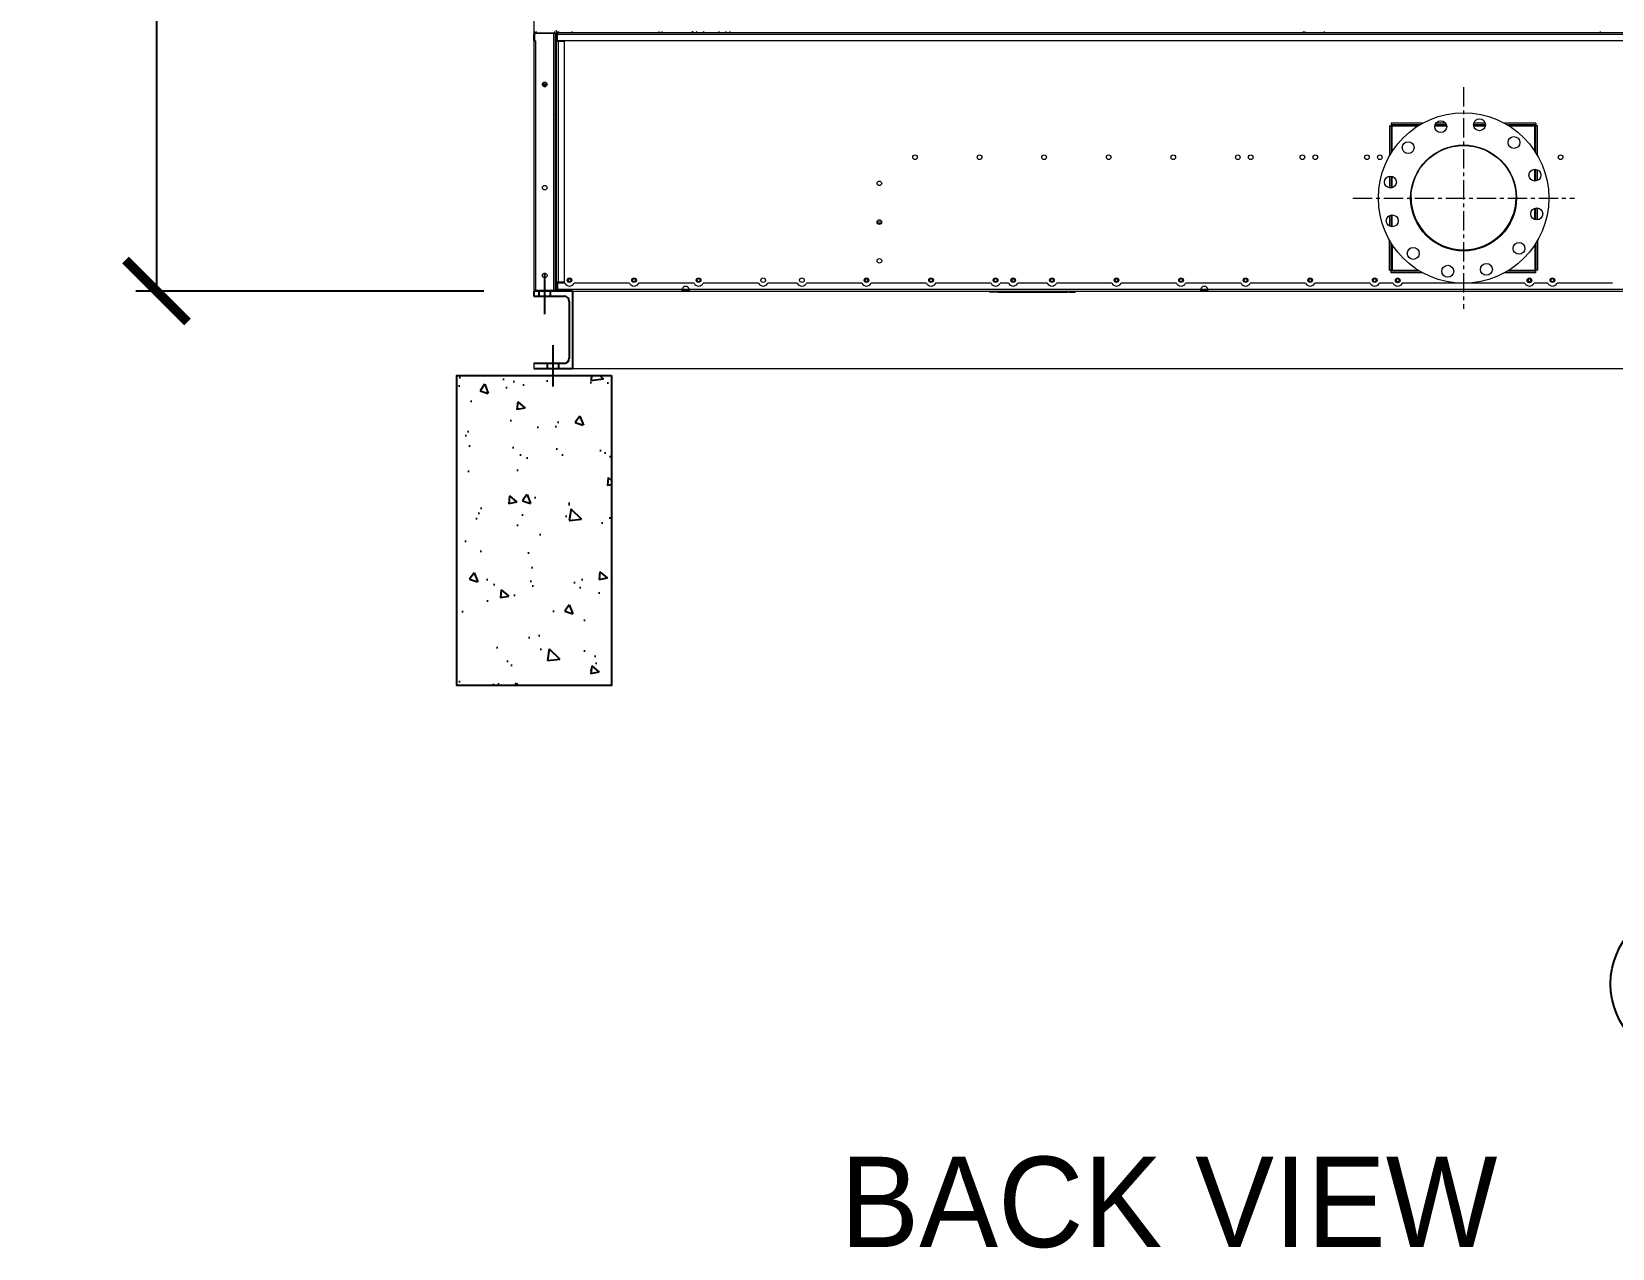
# Model space of a CAD drawing. Header units: millimetres. Extents: x 2113 to 34376, y 2901 to 25715.
# Drawn here: x 22218 to 25278, y 9010 to 11365 of the extents above; entities that cross this region are included whole.
import ezdxf
from ezdxf.enums import TextEntityAlignment as Align

# ---------------------------------------------------------------- set-up
doc = ezdxf.new("R2010")
doc.units = ezdxf.units.MM
doc.linetypes.add('CENTER', pattern=[2, 1.25, -0.25, 0.25, -0.25])
doc.linetypes.add('CENTERX2', pattern=[4, 2.5, -0.5, 0.5, -0.5])
for name, color, linetype in [('center', 1, 'CENTER'), ('냉각탑_dim', 1, 'Continuous'), ('냉각탑_text', 3, 'Continuous')]:
    doc.layers.add(name, color=color, linetype=linetype)
doc.styles.add('HY울릉도L', font='')
doc.styles.add('돋움', font='Dotum.ttf')
doc.styles.get('HY울릉도L').set_extended_font_data('HY울릉도L')
doc.dimstyles.new('성지DIM', dxfattribs={"dimtxt": 3.5, "dimasz": 3, "dimexe": 1, "dimexo": 2.5, "dimgap": 2, "dimtad": 1, "dimdec": 0, "dimzin": 3, "dimdsep": 46, "dimtxsty": 'HY울릉도L', "dimblk": 'ARCHTICK', "dimcen": -2, "dimclrd": 256, "dimclre": 256, "dimclrt": 7, "dimadec": 0, "dimazin": 0, "dimtfac": 1, "dimtdec": 0, "dimtofl": 0, "dimtmove": 0, "dimatfit": 3, "dimfxl": 1, "dimtolj": 1, "dimtzin": 0, "dimlwe": -1, "dimarcsym": 0})

# ---------------------------------------------------------------- blocks, each defined once
blk = doc.blocks.new('_ArchTick')
at = {"color": 0, "linetype": 'ByBlock', "const_width": 0.15}
blk.add_lwpolyline([(-0.5, -0.5), (0.5, 0.5)], dxfattribs=at)
blk = doc.blocks.new('*D489')
at = {"layer": 'Defpoints', "color": 0, "transparency": 16777216}
for p in [(23193.3, 14463.1), (22459.4, 10863.1), (23193.3, 10863.1)]:
    blk.add_point(p, dxfattribs=at)
at = {"layer": '냉각탑_dim', "transparency": 16777216}
for p, q in [((23093.3, 14463.1), (22419.4, 14463.1)), ((23093.3, 10863.1), (22419.4, 10863.1))]:
    blk.add_line(p, q, dxfattribs=at)
at = {"layer": '냉각탑_dim', "lineweight": -2, "transparency": 16777216}
blk.add_line((22459.4, 14463.1), (22459.4, 10863.1), dxfattribs=at)
at = {"layer": '냉각탑_dim', "lineweight": -2, "transparency": 16777216, "xscale": 120, "yscale": 120, "zscale": 120}
for p, rotation in [((22459.4, 14463.1), 90), ((22459.4, 10863.1), 270)]:
    blk.add_blockref('_ArchTick', p, dxfattribs=dict(at, rotation=rotation))
at = {"layer": '냉각탑_dim', "color": 7, "transparency": 16777216, "insert": (22309.4, 12663.1), "char_height": 140, "attachment_point": 5, "rotation": 90, "style": 'HY울릉도L'}
blk.add_mtext('\\A1;3600', dxfattribs=at)
blk = doc.blocks.new('2')
at = {"color": 7, "lineweight": 20, "ltscale": 0.44375}
blk.add_line((23189.9, 12329.3), (23189.9, 11264.3), dxfattribs=at)
at = {"color": 7, "lineweight": 20, "ltscale": 0.004833}
for p, q in [((23189.9, 11348.1), (23189.9, 11359.7)), ((23235.6, 11348.1), (23235.6, 11359.7)), ((23248.9, 11346.1), (23237.3, 11346.1)), ((23235.6, 10878.1), (23235.6, 10866.5)), ((23248.9, 10880.1), (23237.3, 10880.1)), ((24085.4, 10861.1), (24073.8, 10861.1)), ((24225.4, 10861.1), (24237, 10861.1))]:
    blk.add_line(p, q, dxfattribs=at)
at = {"color": 7, "lineweight": 20, "ltscale": 0.000958937}
blk.add_line((23191.9, 11362.8), (23191.9, 11365.1), dxfattribs=at)
at = {"color": 7, "lineweight": 20, "ltscale": 0.005875}
for p, q in [((23191.9, 11347.3), (23191.9, 11361.4)), ((23233.9, 11360.2), (23233.9, 11346.1)), ((23233.9, 10880.1), (23233.9, 10866))]:
    blk.add_line(p, q, dxfattribs=at)
at = {"color": 7, "lineweight": 20, "ltscale": 0.01525}
for p, q in [((23228.5, 11361.4), (23191.9, 11361.4)), ((23228.5, 10863.1), (23191.9, 10863.1))]:
    blk.add_line(p, q, dxfattribs=at)
at = {"color": 7, "lineweight": 20, "ltscale": 0.014667}
for p, q in [((23193.3, 11363.1), (23228.5, 11363.1)), ((23193.3, 10864.8), (23228.5, 10864.8))]:
    blk.add_line(p, q, dxfattribs=at)
at = {"color": 7, "lineweight": 20, "ltscale": 0.000834157}
blk.add_line((23195.3, 11363.1), (23195.3, 11365.1), dxfattribs=at)
at = {"color": 7, "lineweight": 20, "ltscale": 0.000708334}
blk.add_line((23228.5, 11361.4), (23228.5, 11363.1), dxfattribs=at)
at = {"color": 7, "lineweight": 20, "ltscale": 0.001131}
for p, q in [((23231.2, 11361.4), (23228.5, 11361.4)), ((23231.2, 10864.8), (23228.5, 10864.8))]:
    blk.add_line(p, q, dxfattribs=at)
at = {"color": 7, "lineweight": 20, "ltscale": 0.206917}
blk.add_line((23228.5, 10864.8), (23228.5, 11361.4), dxfattribs=at)
at = {"color": 7, "lineweight": 20, "ltscale": 0.000414935}
for p, q in [((23230.2, 11361.4), (23230.9, 11362.1)), ((23232.9, 11016.1), (23232.2, 11016.8)), ((23230.2, 10864.8), (23230.9, 10864.1))]:
    blk.add_line(p, q, dxfattribs=at)
at = {"color": 7, "lineweight": 20, "ltscale": 0.00126}
blk.add_line((23230.5, 11362.5), (23230.5, 11365.5), dxfattribs=at)
at = {"color": 7, "lineweight": 20, "ltscale": 2.54818e-05}
blk.add_line((23231.9, 11359.8), (23231.9, 11359.7), dxfattribs=at)
at = {"color": 7, "lineweight": 20, "ltscale": 0.2055}
blk.add_line((23231.9, 10866.5), (23231.9, 11359.7), dxfattribs=at)
at = {"color": 7, "lineweight": 20, "ltscale": 0.002815}
blk.add_line((23233.9, 11361.1), (23233.9, 11367.9), dxfattribs=at)
at = {"color": 7, "lineweight": 20, "ltscale": 0.000708333}
for p, q in [((23235.6, 11361.1), (23233.9, 11361.1)), ((23235.6, 11360.2), (23233.9, 11360.2)), ((23191.9, 10864.8), (23191.9, 10863.1)), ((23228.5, 10864.8), (23228.5, 10863.1)), ((23235.6, 10866), (23233.9, 10866)), ((23235.6, 10865.1), (23233.9, 10865.1))]:
    blk.add_line(p, q, dxfattribs=at)
at = {"color": 7, "lineweight": 20, "ltscale": 0.000375}
for p, q in [((23233.9, 11360.2), (23233.9, 11361.1)), ((23233.9, 10866), (23233.9, 10865.1))]:
    blk.add_line(p, q, dxfattribs=at)
at = {"color": 7, "lineweight": 20}
for p, q in [((26744.2, 11363.1), (23235.6, 11363.1)), ((26744.2, 11359.7), (23235.6, 11359.7)), ((24058.4, 11348.1), (26007.4, 11348.1)), ((23267.5, 10863.1), (26712.3, 10863.1))]:
    blk.add_line(p, q, dxfattribs=at)
at = {"color": 7, "lineweight": 20, "ltscale": 0.001417}
for p, q in [((23235.6, 11363.1), (23235.6, 11359.7)), ((23237.3, 11346.1), (23233.9, 11346.1)), ((23193.3, 10864.8), (23189.9, 10864.8)), ((23237.3, 10880.1), (23233.9, 10880.1)), ((23235.6, 10863.1), (23235.6, 10866.5))]:
    blk.add_line(p, q, dxfattribs=at)
at = {"color": 7, "lineweight": 20, "ltscale": 0.000881921}
blk.add_line((23235.9, 11363.1), (23235.9, 11365.2), dxfattribs=at)
at = {"color": 7, "lineweight": 20, "ltscale": 0.000833333}
for p, q in [((23237.3, 11365.1), (23237.3, 11363.1)), ((23263.9, 11363.1), (23263.9, 11365.1)), ((23191.9, 11348.1), (23189.9, 11348.1)), ((23191.9, 11347.3), (23189.9, 11347.3)), ((23189.9, 11347.3), (23191.9, 11347.3)), ((23235.9, 11346.1), (23233.9, 11346.1)), ((23235.9, 11346.1), (23235.9, 11348.1)), ((23237.3, 11348.1), (23237.3, 11346.1)), ((24849.9, 11184.6), (24849.9, 11182.6)), ((24851.9, 11182.6), (24849.9, 11182.6)), ((24849.9, 11182.6), (24851.9, 11182.6)), ((25129.9, 11182.6), (25127.9, 11182.6)), ((25129.9, 11182.6), (25127.9, 11182.6)), ((25129.9, 11184.6), (25129.9, 11182.6)), ((23233.9, 11009.9), (23231.9, 11009.9)), ((23233.9, 11008.1), (23231.9, 11008.1)), ((24849.9, 10901.6), (24849.9, 10903.6)), ((24851.9, 10903.6), (24849.9, 10903.6)), ((24849.9, 10903.6), (24851.9, 10903.6)), ((25129.9, 10903.6), (25127.9, 10903.6)), ((25129.9, 10903.6), (25127.9, 10903.6)), ((25129.9, 10901.6), (25129.9, 10903.6)), ((23237.3, 10880.1), (23237.3, 10878.1)), ((23477.2, 10865.1), (23477.2, 10863.1)), ((23490.7, 10865.1), (23490.7, 10863.1)), ((24481.2, 10865.1), (24481.2, 10863.1)), ((24494.7, 10865.1), (24494.7, 10863.1)), ((24085.4, 10861.1), (24085.4, 10863.1)), ((24225.4, 10861.1), (24225.4, 10863.1))]:
    blk.add_line(p, q, dxfattribs=at)
at = {"color": 7, "lineweight": 20, "ltscale": 0.00083243}
for p, q in [((23432.7, 11363.1), (23432.7, 11365.1)), ((23432.8, 11363.1), (23432.8, 11365.1)), ((23438, 11363.1), (23438, 11365.1))]:
    blk.add_line(p, q, dxfattribs=at)
at = {"color": 7, "lineweight": 20, "ltscale": 0.00121}
for p, q in [((23496.8, 11365.1), (23494.7, 11363.1)), ((23498.1, 11365.1), (23496, 11363.1)), ((23505.6, 11365.1), (23503.5, 11363.1)), ((23517.7, 11363.1), (23519.9, 11365.1)), ((23548.9, 11365.1), (23546.8, 11363.1)), ((23561, 11363.1), (23563.1, 11365.1)), ((23568.6, 11363.1), (23570.7, 11365.1))]:
    blk.add_line(p, q, dxfattribs=at)
at = {"color": 7, "lineweight": 20, "ltscale": 0.000832431}
for p, q in [((24680.2, 11363.1), (24680.2, 11365.1)), ((24683, 11363.1), (24683, 11365.1))]:
    blk.add_line(p, q, dxfattribs=at)
at = {"color": 7, "lineweight": 20, "ltscale": 0.000833334}
for p, q in [((24720.2, 11365.1), (24720.2, 11363.1)), ((25254.2, 11365.1), (25254.2, 11363.1)), ((23235.9, 10878.1), (23235.9, 10880.1))]:
    blk.add_line(p, q, dxfattribs=at)
at = {"color": 7, "lineweight": 20, "ltscale": 0.201042}
for p, q in [((23189.9, 11347.3), (23189.9, 10864.8)), ((23193.3, 11347.3), (23193.3, 10864.8))]:
    blk.add_line(p, q, dxfattribs=at)
at = {"color": 7, "lineweight": 20, "ltscale": 0.000583333}
blk.add_line((23193.3, 11347.3), (23191.9, 11347.3), dxfattribs=at)
at = {"color": 7, "lineweight": 20, "ltscale": 0.194167}
for p, q in [((23233.9, 10880.1), (23233.9, 11346.1)), ((23237.3, 10880.1), (23237.3, 11346.1)), ((23248.9, 11346.1), (23248.9, 10880.1))]:
    blk.add_line(p, q, dxfattribs=at)
at = {"color": 7, "lineweight": 20, "ltscale": 0.307}
blk.add_line((23235.6, 11348.1), (24058.4, 11348.1), dxfattribs=at)
at = {"color": 7, "lineweight": 20, "ltscale": 0.003735}
blk.add_line((23215.4, 11262.7), (23206.4, 11262.7), dxfattribs=at)
at = {"color": 7, "lineweight": 20, "ltscale": 0.003614}
blk.add_line((23206.6, 11264.3), (23215.3, 11264.3), dxfattribs=at)
at = {"color": 7, "lineweight": 20, "ltscale": 0.003172}
blk.add_line((23214.7, 11260.7), (23207.1, 11260.7), dxfattribs=at)
at = {"color": 7, "lineweight": 20, "ltscale": 0.001718}
blk.add_line((23208.9, 11259.1), (23213, 11259.1), dxfattribs=at)
at = {"color": 7, "lineweight": 20, "ltscale": 0.053167}
blk.add_line((23231.9, 11077.9), (23231.9, 11205.5), dxfattribs=at)
at = {"color": 7, "lineweight": 20, "ltscale": 0.000833118}
blk.add_line((23231.9, 11205.5), (23233.9, 11205.5), dxfattribs=at)
at = {"color": 7, "lineweight": 20, "ltscale": 0.023972}
for p, q in [((24846.7, 11182.6), (24846.7, 11125.1)), ((25133.1, 11125.1), (25133.1, 11182.6)), ((24846.7, 10903.6), (24846.7, 10961.2)), ((25133.1, 10961.2), (25133.1, 10903.6))]:
    blk.add_line(p, q, dxfattribs=at)
at = {"color": 7, "lineweight": 20, "ltscale": 0.001333}
for p, q in [((24846.7, 11182.6), (24849.9, 11182.6)), ((24849.9, 11187.8), (24849.9, 11184.6)), ((25129.9, 11187.8), (25129.9, 11184.6)), ((25133.1, 11182.6), (25129.9, 11182.6)), ((24846.7, 10903.6), (24849.9, 10903.6)), ((24849.9, 10898.4), (24849.9, 10901.6)), ((25133.1, 10903.6), (25129.9, 10903.6)), ((25129.9, 10898.4), (25129.9, 10901.6))]:
    blk.add_line(p, q, dxfattribs=at)
at = {"color": 7, "lineweight": 20, "ltscale": 0.025296}
for p, q in [((24910.6, 11187.8), (24849.9, 11187.8)), ((25129.9, 11187.8), (25069.2, 11187.8)), ((24910.6, 10898.4), (24849.9, 10898.4)), ((25129.9, 10898.4), (25069.2, 10898.4))]:
    blk.add_line(p, q, dxfattribs=at)
at = {"color": 7, "lineweight": 20, "ltscale": 0.022971}
for p, q in [((24905, 11184.6), (24849.9, 11184.6)), ((25129.9, 11184.6), (25074.8, 11184.6)), ((24905, 10901.6), (24849.9, 10901.6)), ((25129.9, 10901.6), (25074.8, 10901.6))]:
    blk.add_line(p, q, dxfattribs=at)
at = {"color": 7, "lineweight": 20, "ltscale": 0.021741}
for p, q in [((24849.9, 11182.6), (24849.9, 11130.5)), ((25129.9, 11130.5), (25129.9, 11182.6)), ((24849.9, 10903.6), (24849.9, 10955.8)), ((25129.9, 10955.8), (25129.9, 10903.6))]:
    blk.add_line(p, q, dxfattribs=at)
at = {"color": 7, "lineweight": 20, "ltscale": 0.020784}
for p, q in [((24851.9, 11182.6), (24901.8, 11182.6)), ((25078, 11182.6), (25127.9, 11182.6)), ((24851.9, 10903.6), (24901.8, 10903.6)), ((25078, 10903.6), (25127.9, 10903.6))]:
    blk.add_line(p, q, dxfattribs=at)
at = {"color": 7, "lineweight": 20, "ltscale": 0.020438}
for p, q in [((24851.9, 11133.6), (24851.9, 11182.6)), ((25127.9, 11133.6), (25127.9, 11182.6)), ((24851.9, 10952.7), (24851.9, 10903.6)), ((25127.9, 10952.7), (25127.9, 10903.6))]:
    blk.add_line(p, q, dxfattribs=at)
at = {"color": 7, "lineweight": 20, "ltscale": 0.009512}
blk.add_line((24934.3, 11182.6), (24957.1, 11182.6), dxfattribs=at)
at = {"color": 7, "lineweight": 20, "ltscale": 0.009154}
blk.add_line((24956.7, 11184.6), (24934.7, 11184.6), dxfattribs=at)
at = {"color": 7, "lineweight": 20, "ltscale": 0.007846}
blk.add_line((24955.1, 11187.8), (24936.3, 11187.8), dxfattribs=at)
at = {"color": 7, "lineweight": 20, "ltscale": 0.009582}
blk.add_line((25032.2, 11184.6), (25009.2, 11184.6), dxfattribs=at)
at = {"color": 7, "lineweight": 20, "ltscale": 0.009406}
blk.add_line((25009.4, 11182.6), (25032, 11182.6), dxfattribs=at)
at = {"color": 7, "lineweight": 20, "ltscale": 0.009251}
blk.add_line((25031.8, 11187.8), (25009.6, 11187.8), dxfattribs=at)
at = {"color": 7, "lineweight": 20, "ltscale": 0.009501}
for p, q in [((24846.7, 11085.3), (24846.7, 11062.5)), ((25133.1, 11001), (25133.1, 11023.8))]:
    blk.add_line(p, q, dxfattribs=at)
at = {"color": 7, "lineweight": 20, "ltscale": 0.009478}
for p, q in [((24849.9, 11085.3), (24849.9, 11062.5)), ((25129.9, 11001), (25129.9, 11023.7))]:
    blk.add_line(p, q, dxfattribs=at)
at = {"color": 7, "lineweight": 20, "ltscale": 0.009074}
for p, q in [((24851.9, 11063), (24851.9, 11084.8)), ((25127.9, 11001.5), (25127.9, 11023.3))]:
    blk.add_line(p, q, dxfattribs=at)
at = {"color": 7, "lineweight": 20, "ltscale": 0.009583}
for p, q in [((25127.9, 11075.8), (25127.9, 11098.8)), ((24851.9, 10987.4), (24851.9, 11010.4))]:
    blk.add_line(p, q, dxfattribs=at)
at = {"color": 7, "lineweight": 20, "ltscale": 0.009451}
for p, q in [((25129.9, 11076), (25129.9, 11098.7)), ((24849.9, 11010.3), (24849.9, 10987.6))]:
    blk.add_line(p, q, dxfattribs=at)
at = {"color": 7, "lineweight": 20, "ltscale": 0.008588}
for p, q in [((25133.1, 11077), (25133.1, 11097.6)), ((24846.7, 11009.2), (24846.7, 10988.6))]:
    blk.add_line(p, q, dxfattribs=at)
at = {"color": 7, "lineweight": 20, "ltscale": 0.000833254}
blk.add_line((23233.9, 11077.9), (23231.9, 11077.9), dxfattribs=at)
at = {"color": 7, "lineweight": 20, "ltscale": 0.000547189}
blk.add_line((23233.2, 11016.8), (23231.9, 11016.8), dxfattribs=at)
at = {"color": 7, "lineweight": 20, "ltscale": 0.000834193}
blk.add_line((23231.9, 11013.1), (23233.9, 11013.1), dxfattribs=at)
at = {"color": 7, "lineweight": 20, "ltscale": 0.000832799}
blk.add_line((23231.9, 11008.1), (23233.9, 11008.1), dxfattribs=at)
at = {"color": 7, "lineweight": 20, "ltscale": 0.003726}
blk.add_line((23854.4, 10997), (23863.3, 10997), dxfattribs=at)
at = {"color": 7, "lineweight": 20, "ltscale": 0.002875}
blk.add_line((23855.4, 10993.6), (23862.3, 10993.6), dxfattribs=at)
at = {"color": 1, "linetype": 'CENTERX2', "ltscale": 50}
blk.add_line((23210.9, 10818.1), (23210.9, 10898.1), dxfattribs=at)
at = {"color": 7, "lineweight": 20, "ltscale": 0.000834328}
blk.add_line((23231.9, 10868.1), (23233.9, 10868.1), dxfattribs=at)
at = {"color": 7, "lineweight": 20, "ltscale": 2.38284e-05}
blk.add_line((23231.9, 10866.5), (23231.9, 10866.5), dxfattribs=at)
at = {"color": 7, "lineweight": 20, "ltscale": 0.000837638}
blk.add_line((23233.9, 10866.3), (23231.9, 10866.3), dxfattribs=at)
at = {"color": 7, "lineweight": 20, "ltscale": 0.000128159}
blk.add_line((23234.2, 10880.1), (23233.9, 10880.1), dxfattribs=at)
at = {"color": 7, "lineweight": 20, "ltscale": 0.005987}
blk.add_line((23250, 10878.1), (23235.6, 10878.1), dxfattribs=at)
at = {"color": 7, "lineweight": 20, "ltscale": 0.100609}
blk.add_line((23235.6, 10866.5), (23477.1, 10866.5), dxfattribs=at)
at = {"color": 7, "lineweight": 20, "ltscale": 0.044641}
for p, q in [((23375, 10878.1), (23267.8, 10878.1)), ((23500, 10878.1), (23392.8, 10878.1)), ((23625, 10878.1), (23517.8, 10878.1)), ((23825, 10878.1), (23717.8, 10878.1)), ((23950, 10878.1), (23842.8, 10878.1)), ((24075, 10878.1), (23967.8, 10878.1)), ((24309, 10878.1), (24201.8, 10878.1)), ((24434, 10878.1), (24326.8, 10878.1)), ((24559, 10878.1), (24451.8, 10878.1)), ((24684, 10878.1), (24576.8, 10878.1)), ((24809, 10878.1), (24701.8, 10878.1)), ((25278, 10878.1), (25170.8, 10878.1))]:
    blk.add_line(p, q, dxfattribs=at)
at = {"color": 7, "lineweight": 20, "ltscale": 0.005698}
for p, q in [((23477.1, 10866.5), (23490.8, 10866.5)), ((24481.1, 10866.5), (24494.8, 10866.5))]:
    blk.add_line(p, q, dxfattribs=at)
at = {"color": 7, "lineweight": 20, "ltscale": 0.005614}
for p, q in [((23477.2, 10865.1), (23490.7, 10865.1)), ((24481.2, 10865.1), (24494.7, 10865.1)), ((23477.2, 10863.1), (23490.7, 10863.1)), ((24481.2, 10863.1), (24494.7, 10863.1))]:
    blk.add_line(p, q, dxfattribs=at)
at = {"color": 7, "lineweight": 20, "ltscale": 0.412635}
blk.add_line((23490.8, 10866.5), (24481.1, 10866.5), dxfattribs=at)
at = {"color": 7, "lineweight": 20, "ltscale": 0.023808}
for p, q in [((23700, 10878.1), (23642.8, 10878.1)), ((24184, 10878.1), (24126.8, 10878.1))]:
    blk.add_line(p, q, dxfattribs=at)
at = {"color": 7, "lineweight": 20, "ltscale": 0.006725}
blk.add_line((24109, 10878.1), (24092.8, 10878.1), dxfattribs=at)
at = {"color": 7, "lineweight": 20, "ltscale": 0.171731}
for p, q in [((24494.8, 10866.5), (25072.9, 10866.5)), ((25072.9, 10866.5), (25485.1, 10866.5))]:
    blk.add_line(p, q, dxfattribs=at)
at = {"color": 7, "lineweight": 20, "ltscale": 0.0111}
for p, q in [((24853.5, 10878.1), (24826.8, 10878.1)), ((25153, 10878.1), (25126.3, 10878.1))]:
    blk.add_line(p, q, dxfattribs=at)
at = {"color": 7, "lineweight": 20, "ltscale": 1.93507e-05}
for p, q in [((24862.4, 10872.6), (24862.4, 10872.6)), ((25117.4, 10872.6), (25117.4, 10872.6))]:
    blk.add_line(p, q, dxfattribs=at)
at = {"color": 7, "lineweight": 20, "ltscale": 0.007604}
for p, q in [((24889.6, 10878.1), (24871.3, 10878.1)), ((25108.5, 10878.1), (24889.6, 10878.1))]:
    blk.add_line(p, q, dxfattribs=at)
at = {"lineweight": 20}
blk.add_line((23262.9, 10863.1), (23189.9, 10863.1), dxfattribs=at)
at = {"color": 7, "lineweight": 25, "ltscale": 0.008333}
blk.add_line((23189.9, 10863.1), (23189.9, 10853.1), dxfattribs=at)
at = {"color": 7, "lineweight": 25, "ltscale": 0.125}
for p, q in [((23264.9, 10863.1), (23189.9, 10863.1)), ((23189.9, 10713.1), (23264.9, 10713.1))]:
    blk.add_line(p, q, dxfattribs=at)
at = {"color": 7, "lineweight": 25, "ltscale": 0.05125}
for p, q in [((23189.9, 10853.1), (23248.4, 10853.1)), ((23248.4, 10723.1), (23189.9, 10723.1))]:
    blk.add_line(p, q, dxfattribs=at)
at = {"color": 7, "lineweight": 20, "ltscale": 0.280701}
blk.add_line((23191.3, 10863.1), (23226.5, 10863.1), dxfattribs=at)
for p, q in [((23199.9, 10853.1), (23199.9, 10863.1)), ((23221.9, 10853.1), (23221.9, 10863.1)), ((23216.4, 10713.1), (23216.4, 10723.1)), ((23238.4, 10713.1), (23238.4, 10723.1))]:
    blk.add_line(p, q)
at = {"color": 7, "lineweight": 20, "ltscale": 0.002932}
blk.add_line((23228.6, 10863.1), (23235.6, 10863.1), dxfattribs=at)
at = {"color": 7, "lineweight": 20, "ltscale": 0.100651}
blk.add_line((23235.6, 10863.1), (23477.2, 10863.1), dxfattribs=at)
at = {"color": 7, "lineweight": 20, "ltscale": 0.004083}
blk.add_line((23257.7, 10863.1), (23267.5, 10863.1), dxfattribs=at)
at = {"color": 7, "lineweight": 25, "ltscale": 0.091667}
blk.add_line((23258.4, 10843.1), (23258.4, 10733.1), dxfattribs=at)
at = {"ltscale": 25}
blk.add_line((23264.9, 10863.1), (23264.9, 10713.1), dxfattribs=at)
at = {"color": 7, "lineweight": 20, "ltscale": 0.412719}
blk.add_line((23490.7, 10863.1), (24481.2, 10863.1), dxfattribs=at)
at = {"color": 7, "lineweight": 20, "ltscale": 0.000833651}
for p, q in [((24087.4, 10861.1), (24087.4, 10863.1)), ((24223.4, 10861.1), (24223.4, 10863.1))]:
    blk.add_line(p, q, dxfattribs=at)
at = {"color": 7, "lineweight": 20, "ltscale": 0.056667}
blk.add_line((24087.4, 10861.1), (24223.4, 10861.1), dxfattribs=at)
at = {"color": 7, "lineweight": 20, "ltscale": 0.17433}
for p, q in [((24494.7, 10863.1), (24913, 10863.1)), ((25066.8, 10863.1), (25485.2, 10863.1))]:
    blk.add_line(p, q, dxfattribs=at)
at = {"color": 7, "lineweight": 20, "ltscale": 0.008888}
blk.add_line((24948.5, 10863.1), (24969.8, 10863.1), dxfattribs=at)
at = {"color": 7, "lineweight": 20, "ltscale": 0.006961}
blk.add_line((25025.8, 10863.1), (25042.5, 10863.1), dxfattribs=at)
at = {"color": 7, "lineweight": 15, "ltscale": 0.0625}
blk.add_line((23189.9, 10723.1), (23189.9, 10713.1), dxfattribs=at)
at = {"lineweight": 5}
blk.add_line((23264.9, 10713.1), (26714.9, 10713.1), dxfattribs=at)
at = {"color": 7, "lineweight": 20}
for centre, radius in [((23210.9, 11263.1), 4.5), ((24989.9, 11043.1), 165), ((24945.7, 11181.2), 11.5), ((25020.7, 11184.8), 11.5), ((24882.6, 11140.6), 11.5), ((24989.9, 11043.1), 102.5), ((24989.9, 11043.1), 101.8), ((25087.4, 11150.5), 11.5), ((23927.8, 11122), 4.5), ((24052.8, 11122), 4.5), ((24177.8, 11122), 4.5), ((24302.8, 11122), 4.5), ((24427.8, 11122), 4.5), ((24552.8, 11122), 4.5), ((24577.8, 11122), 4.5), ((24677.8, 11122), 4.5), ((24702.8, 11122), 4.5), ((24802.8, 11122), 4.5), ((24827.8, 11122), 4.5), ((25177.8, 11122), 4.5), ((24848.2, 11073.9), 11.5), ((25128, 11087.3), 11.5), ((23210.9, 11063.1), 4.5), ((23858.8, 11071.5), 4.5), ((25131.6, 11012.4), 11.5), ((23858.8, 10996.5), 4.5), ((24851.8, 10998.9), 11.5), ((25097.2, 10945.6), 11.5), ((23858.8, 10921.5), 4.5), ((24892.4, 10935.8), 11.5), ((23210.9, 10893.1), 4.5), ((24959.2, 10901.4), 11.5), ((25034.1, 10905), 11.5), ((23258.9, 10884.1), 4.5), ((23258.9, 10884.1), 3), ((23383.9, 10884.1), 4.5), ((23383.9, 10884.1), 3), ((23508.9, 10884.1), 4.5), ((23508.9, 10884.1), 3), ((23633.9, 10884.1), 4.5), ((23708.9, 10884.1), 4.5), ((23833.9, 10884.1), 4.5), ((23833.9, 10884.1), 3), ((23958.9, 10884.1), 4.5), ((23958.9, 10884.1), 3), ((24083.9, 10884.1), 4.5), ((24083.9, 10884.1), 3), ((24117.9, 10884.1), 4.5), ((24117.9, 10884.1), 3), ((24192.9, 10884.1), 4.5), ((24192.9, 10884.1), 3), ((24317.9, 10884.1), 4.5), ((24317.9, 10884.1), 3), ((24442.9, 10884.1), 4.5), ((24442.9, 10884.1), 3), ((24567.9, 10884.1), 4.5), ((24567.9, 10884.1), 3), ((24692.9, 10884.1), 4.5), ((24692.9, 10884.1), 3), ((24817.9, 10884.1), 4.5), ((24817.9, 10884.1), 3), ((24862.4, 10883.6), 4.5), ((24862.4, 10884.1), 3), ((25117.4, 10883.6), 4.5), ((25117.4, 10884.1), 3), ((25161.9, 10884.1), 4.5), ((25161.9, 10884.1), 3)]:
    blk.add_circle(centre, radius, dxfattribs=at)
for centre, radius, start, end in [((23193.3, 11359.7), 3.4, 90, 180), ((23228.5, 11359.7), 3.4, 0, 90), ((23191.1, 11265.5), 1.2, 180, 180.7349), ((23191.1, 11257.9), 1.2, 179.2651, 180), ((23230.5, 11018.5), 3.4, 294.3157, 359.0524), ((24989.9, 11044.6), 101.8, 180.4178, 359.5731), ((23193.3, 10866.5), 3.4, 210, 245.6841), ((23228.5, 10866.5), 3.4, 270, 0), ((23237.3, 10866.5), 3.4, 204.3161, 239.9997), ((23258.9, 10882.6), 10, 206.7437, 333.2563), ((23383.9, 10882.6), 10, 206.7437, 333.2563), ((23493.5, 10864.2), 16.6, 171.9124, 179.4428), ((23483.9, 10865), 7, 12.3734, 167.6266), ((23474.3, 10864.2), 16.6, 0.5572, 8.0877), ((23508.9, 10882.6), 10, 206.7437, 333.2563), ((23633.9, 10882.6), 10, 206.7437, 333.2563), ((23708.9, 10882.6), 10, 206.7437, 333.2563), ((23833.9, 10882.6), 10, 206.7437, 333.2563), ((23958.9, 10882.6), 10, 206.7437, 333.2563), ((24083.9, 10882.6), 10, 206.7437, 333.2563), ((24117.9, 10882.6), 10, 206.7437, 333.2563), ((24192.9, 10882.6), 10, 206.7437, 333.2563), ((24317.9, 10882.6), 10, 206.7437, 333.2563), ((24442.9, 10882.6), 10, 206.7437, 333.2563), ((24497.5, 10864.2), 16.6, 171.9124, 179.4428), ((24487.9, 10865), 7, 12.3734, 167.6266), ((24478.3, 10864.2), 16.6, 0.5572, 8.0877), ((24567.9, 10882.6), 10, 206.7437, 333.2563), ((24692.9, 10882.6), 10, 206.7437, 333.2563), ((24817.9, 10882.6), 10, 206.7437, 333.2563), ((24862.4, 10882.6), 10, 206.7437, 333.2563), ((24862.4, 10883.1), 4.5, 3.185, 176.8155), ((25117.4, 10882.6), 10, 206.7437, 333.2563), ((25117.4, 10883.1), 4.5, 3.185, 176.8155), ((25161.9, 10882.6), 10, 206.7437, 333.2563), ((24073.8, 10864.5), 3.4, 204.3017, 270), ((24073.8, 10864.5), 1.4, 268.112, 270), ((24237, 10864.5), 3.4, 270, 335.6983), ((24237, 10864.5), 1.4, 270, 271.888)]:
    blk.add_arc(centre, radius, start, end, dxfattribs=at)
at = {"color": 7, "lineweight": 25}
for centre, start, end in [((23248.4, 10843.1), 0, 90), ((23248.4, 10733.1), 270, 0)]:
    blk.add_arc(centre, 10, start, end, dxfattribs=at)
at = {"color": 7, "lineweight": 20}
for points in [[(23231.2, 11361.4), (23231.5, 11361.1), (23231.7, 11360.8), (23231.8, 11360.4), (23231.9, 11360.1), (23231.9, 11359.7)], [(23233.2, 11016.8), (23233.5, 11017.2), (23233.7, 11017.5), (23233.8, 11017.8), (23233.9, 11018.2), (23233.9, 11018.5)], [(23231.2, 10864.8), (23231.5, 10865.2), (23231.7, 10865.5), (23231.8, 10865.8), (23231.9, 10866.2), (23231.9, 10866.5)], [(23477.2, 10865.1), (23477.1, 10865.1), (23477.1, 10865.2), (23477, 10865.2), (23477, 10865.3), (23477, 10865.3)], [(23490.9, 10865.3), (23490.9, 10865.3), (23490.8, 10865.2), (23490.8, 10865.2), (23490.7, 10865.1), (23490.7, 10865.1)], [(24481.2, 10865.1), (24481.1, 10865.1), (24481.1, 10865.2), (24481, 10865.2), (24481, 10865.3), (24481, 10865.3)], [(24494.9, 10865.3), (24494.9, 10865.3), (24494.8, 10865.2), (24494.8, 10865.2), (24494.7, 10865.1), (24494.7, 10865.1)]]:
    blk.add_open_spline(points, degree=5, dxfattribs=at)
for points, knots in [([(23231.9, 11205.5), (23231.9, 11205.4), (23231.9, 11205.3), (23232, 11205.2), (23232.3, 11205), (23232.8, 11204.8), (23233.1, 11204.6), (23233.5, 11204.5), (23233.9, 11204.3)], [0, 0, 0, 0, 0, 0, 2.033975, 2.033975, 2.033975, 5.485293, 5.485293, 5.485293, 5.485293, 5.485293, 5.485293]), ([(23477.2, 10863.1), (23477.1, 10863.1), (23477.1, 10863.2), (23477, 10863.3), (23477, 10863.5), (23476.9, 10863.9), (23476.9, 10864), (23476.9, 10864.2), (23476.9, 10864.4)], [0, 0, 0, 0, 0, 0, 3.009, 3.009, 3.009, 4.870321, 4.870321, 4.870321, 4.870321, 4.870321, 4.870321]), ([(23490.9, 10864.4), (23490.9, 10864), (23490.9, 10863.7), (23490.9, 10863.4), (23490.8, 10863.2), (23490.7, 10863.1), (23490.7, 10863.1), (23490.7, 10863.1), (23490.7, 10863.1)], [0, 0, 0, 0, 0, 0, 3.956241, 3.956241, 3.956241, 4.866694, 4.866694, 4.866694, 4.866694, 4.866694, 4.866694]), ([(24481.2, 10863.1), (24481.1, 10863.1), (24481.1, 10863.2), (24481, 10863.3), (24481, 10863.5), (24480.9, 10863.9), (24480.9, 10864), (24480.9, 10864.2), (24480.9, 10864.4)], [0, 0, 0, 0, 0, 0, 3.009, 3.009, 3.009, 4.870321, 4.870321, 4.870321, 4.870321, 4.870321, 4.870321]), ([(24494.9, 10864.4), (24494.9, 10864), (24494.9, 10863.7), (24494.9, 10863.4), (24494.8, 10863.2), (24494.7, 10863.1), (24494.7, 10863.1), (24494.7, 10863.1), (24494.7, 10863.1)], [0, 0, 0, 0, 0, 0, 3.956241, 3.956241, 3.956241, 4.866694, 4.866694, 4.866694, 4.866694, 4.866694, 4.866694])]:
    blk.add_open_spline(points, degree=5, knots=knots, dxfattribs=at)
at = {"layer": 'center', "lineweight": 20, "ltscale": 30}
for p, q in [((24989.9, 11257.6), (24989.9, 10828.6)), ((24775.4, 11043.1), (25204.4, 11043.1))]:
    blk.add_line(p, q, dxfattribs=at)

msp = doc.modelspace()

# ---------------------------------------------------------------- hatches: boundary and pattern name
h = msp.add_hatch()
h.set_pattern_fill('AR-CONC', color=4, angle=-90)
h.set_pattern_definition([(320, (-178942.96, 345479.41), (-15.939086, -182.18467), [19.05, -209.55]), (265, (-178942.96, 345479.4), (191.056845, 35.24342), [15.24, -167.64058]), (10.451445, (-178944.28, 345464.23), (175.11775, -146.94125), [16.19001, -178.090245]), (316.1842, (-178892.16, 345479.4), (-42.04233, -271.07904), [28.575, -314.325]), (6.63556, (-178895.66, 345456.82), (247.42612, -237.40413), [24.28502, -267.1356]), (261.18415, (-178892.16, 345479.4), (247.42612, -237.40413), [22.85997, -251.45973]), (291, (-178904.86, 345454.01), (-102.2652, -151.61439), [19.05, -209.55]), (236, (-178904.86, 345454), (184.18797, -61.80203), [15.24, -167.64]), (341.451445, (-178913.38, 345441.37), (81.92277, -213.41642), [16.19001, -178.08994]), (307.5, (-178942.956, 345479.41), (84.555039, -3.088603), [0, -165.608, 0, -170.18, 0, -168.275]), (277.5, (-178942.96, 345479.41), (100.180575, -66.819663), [0, -97.028, 0, -161.798, 0, -64.135]), (237.5, (-178942.956, 345536.05), (-5.728744, -135.590595), [0, -63.5, 0, -198.12, 0, -262.89]), (227.5, (-178942.96, 345561.45), (25.42649, -148.12918), [0, -82.55, 0, -131.572, 0, -186.69])])
h.paths.add_polyline_path([(23040.5, 10699.5), (23040.5, 10099.5), (23340.5, 10099.3), (23340.5, 10699.3)])

# ---------------------------------------------------------------- linework, layer by layer
at = {"color": 1, "linetype": 'CENTERX2', "ltscale": 50}
msp.add_line((23227.4, 10678.1), (23227.4, 10758.1), dxfattribs=at)
at = {"ltscale": 500, "elevation": 0}
msp.add_lwpolyline([(23340.5, 10699.4), (23340.5, 10099.4), (23040.5, 10099.4), (23040.5, 10699.4)], close=True, dxfattribs=at)
at = {"layer": '냉각탑_dim', "linetype": 'ByBlock', "lineweight": -3}
msp.add_circle((25424.5, 9522), 150, dxfattribs=at)

# ---------------------------------------------------------------- block references
msp.add_blockref('2', (0, 0))

# ---------------------------------------------------------------- texts
at = {"layer": '냉각탑_text', "style": '돋움'}
msp.add_text('BACK VIEW', height=175, dxfattribs=at).set_placement((24419.3, 9100.1), align=Align.MIDDLE_CENTER)

# ---------------------------------------------------------------- dimensions: what is measured, and where the dimension line sits
at = {"layer": '냉각탑_dim'}
dim = msp.add_linear_dim(base=(22459.4, 10863.1), p1=(23193.3, 14463.1), p2=(23193.3, 10863.1), angle=90, dimstyle='성지DIM', override={"dimscale": 40}, dxfattribs=at)
dim.commit()
dim.dimension.update_dxf_attribs({"geometry": '*D489', "text_midpoint": (22309.4, 12663.1)})

doc.saveas('drawing.dxf')
